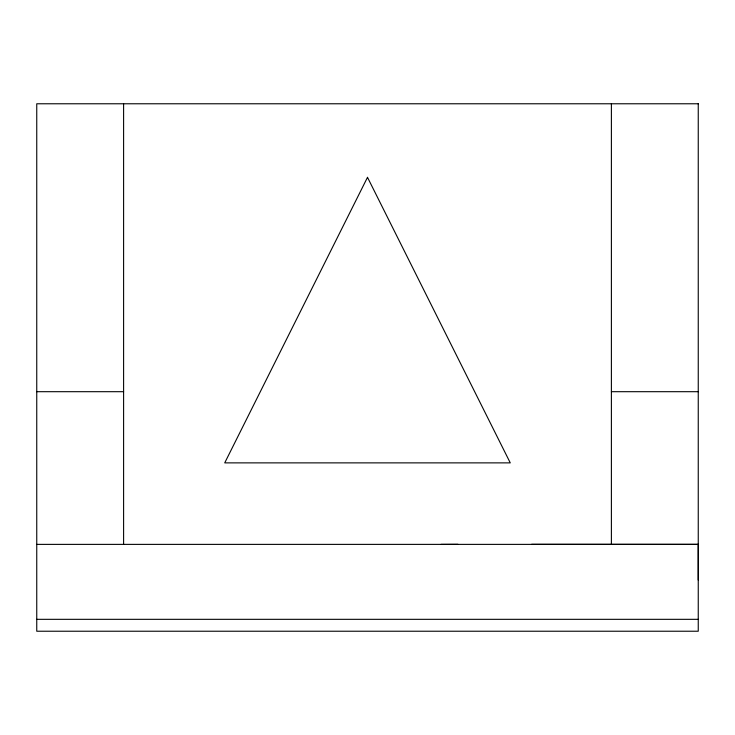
<?xml version="1.0" encoding="UTF-8"?>
<svg xmlns="http://www.w3.org/2000/svg" width="735" height="735" viewBox="0 0 735 735"><rect width="100%" height="100%" fill="white"/><g stroke="black" fill="none" stroke-linecap="round" stroke-linejoin="round"><path stroke-width="1.1" d="M698.25 580.071L698.25 544.35L531.625 544.304M698.25 544.378L36.75 544.378M441.028 544.378L457.96 544.304M36.75 391.691L123.599 391.691M611.391 391.691L698.25 391.691M36.75 619.329L698.25 619.329M611.391 103.773L611.391 544.378M123.599 103.773L123.599 544.378M367.5 177.337L224.726 462.875L510.265 462.875L367.5 177.337M698.25 103.773L36.75 103.773L36.75 631.227L698.25 631.227L698.25 103.773"/></g></svg>
